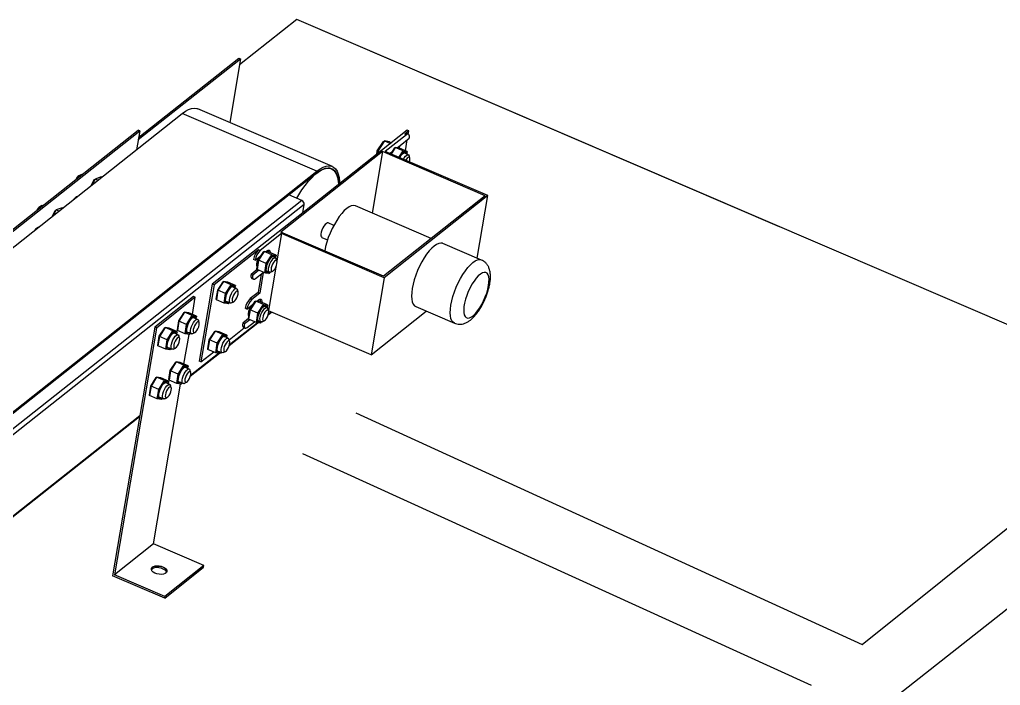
# Model space of a CAD drawing. Header units: millimetres. Extents: x 195 to 1478, y 29 to 810.
# Drawn here: x 651.6 to 1151, y 471.3 to 810.4 of the extents above; entities that cross this region are included whole.
import ezdxf

# ---------------------------------------------------------------- set-up
doc = ezdxf.new("R2010")
doc.units = ezdxf.units.MM

msp = doc.modelspace()

# ---------------------------------------------------------------- linework, layer by layer
at = {"color": 7, "linetype": 'Continuous', "lineweight": 25}
for p, q in [((792.72, 810.37), (763.59, 787.33)), ((1038.56, 704.82), (792.72, 810.37)), ((1178.12, 644.9), (792.72, 810.37)), ((712.05, 749.26), (764.11, 790.43)), ((712.25, 750.46), (763.26, 790.8)), ((764.11, 790.43), (758.6, 757.96)), ((763.26, 790.8), (764.11, 790.43)), ((810.87, 735.52), (742.34, 764.94)), ((442.53, 531.5), (734.48, 762.57)), ((803, 733.15), (734.48, 762.57)), ((464.05, 558.06), (711.95, 754.1)), ((712.81, 753.73), (711.95, 754.1)), ((464.91, 557.7), (712.81, 753.73)), ((712.81, 753.73), (711.18, 744.13)), ((848.91, 754.02), (795.79, 712.01)), ((848.64, 751.72), (837.82, 743.16)), ((846.3, 746.95), (850.05, 749.91)), ((849.77, 753.65), (847.79, 752.09)), ((848.64, 751.72), (847.79, 752.09)), ((849.65, 752.02), (848.79, 752.39)), ((849.77, 753.65), (848.91, 754.02)), ((849.5, 752.08), (849.77, 753.65)), ((833.73, 743.5), (836.9, 748.35)), ((837.41, 748.66), (833.95, 743.36)), ((836.9, 748.35), (837.41, 748.66)), ((837.41, 748.66), (840.47, 747.34)), ((839.91, 748.12), (837.41, 748.66)), ((839.91, 748.12), (840.91, 747.69)), ((840.72, 741.92), (842.71, 745.04)), ((842.92, 745.16), (840.82, 741.87)), ((842.71, 745.04), (842.92, 745.16)), ((846.86, 743.47), (842.92, 745.16)), ((845.05, 744.85), (842.92, 745.16)), ((844.1, 745.21), (843.87, 745.02)), ((844.1, 745.21), (846.3, 746.95)), ((845.03, 744.86), (845.24, 746.11)), ((848.99, 743.16), (845.05, 744.85)), ((848.06, 743.56), (848.99, 749.08)), ((836.47, 743.14), (784.62, 702.13)), ((836.47, 743.14), (831.16, 711.84)), ((833.44, 741.79), (833.73, 743.5)), ((833.95, 743.36), (833.72, 742.01)), ((833.95, 743.36), (833.73, 743.5)), ((833.95, 743.36), (834.91, 742.95)), ((888.72, 720.7), (836.47, 743.14)), ((890.07, 720.73), (837.82, 743.16)), ((841.51, 743.16), (840.24, 742.15)), ((844.76, 740.18), (846.86, 743.47)), ((847, 743.2), (845, 740.08)), ((847, 743.2), (846.86, 743.47)), ((846.86, 743.47), (848.99, 743.16)), ((849.04, 742.91), (847, 743.2)), ((849.58, 741.54), (847.22, 742.55)), ((848.88, 741.84), (849.04, 742.91)), ((848.99, 743.16), (849.04, 742.91)), ((850.34, 739.87), (849.97, 741.03)), ((810.38, 734.37), (809.08, 734.92)), ((510.91, 501.24), (802.86, 732.3)), ((511.06, 502.08), (803, 733.15)), ((682.79, 731.32), (681.7, 730.78)), ((690.05, 729.15), (688.53, 726.2)), ((689.62, 728.92), (690.05, 729.15)), ((693.12, 730.27), (690.05, 729.15)), ((691.48, 728.54), (690.05, 729.15)), ((693.47, 730.12), (693.12, 730.27)), ((688, 725.78), (689.62, 728.92)), ((680, 719.74), (679.99, 719.44)), ((680.71, 720.22), (680.77, 720.06)), ((795.26, 718.33), (788.74, 721.13)), ((888.72, 720.7), (836.87, 679.7)), ((890.07, 720.73), (837.23, 678.94)), ((884.67, 688.87), (890.07, 720.73)), ((795.26, 718.33), (547.37, 522.29)), ((796.5, 716.23), (548.6, 520.19)), ((662.96, 715.63), (661.87, 715.1)), ((673.29, 714.58), (670.23, 713.47)), ((673.65, 714.43), (673.29, 714.58)), ((795.79, 712.01), (796.5, 716.23)), ((861.2, 698.94), (822.58, 715.53)), ((668.15, 710.08), (669.79, 713.24)), ((670.23, 713.47), (668.69, 710.5)), ((669.79, 713.24), (670.23, 713.47)), ((671.66, 712.85), (670.23, 713.47)), ((795.79, 712.01), (749.75, 675.61)), ((660.88, 704.54), (660.94, 704.37)), ((811.58, 705.56), (808.68, 706.8)), ((784.98, 701.37), (774.15, 692.81)), ((784.98, 701.37), (782.64, 687.6)), ((836.87, 679.7), (784.62, 702.13)), ((837.23, 678.94), (784.98, 701.37)), ((805.53, 699.45), (808.43, 698.2)), ((886.82, 687.95), (867.12, 696.4)), ((773.3, 693.18), (750.61, 675.24)), ((771.6, 687.87), (774.72, 690.34)), ((773.17, 687.92), (775.93, 692.23)), ((776.13, 692.34), (773.26, 687.86)), ((774.15, 692.81), (773.3, 693.18)), ((775.93, 692.23), (776.13, 692.34)), ((780.07, 690.65), (776.13, 692.34)), ((778.26, 692.04), (776.13, 692.34)), ((777.08, 692.21), (777.55, 692.58)), ((777.2, 686.16), (780.07, 690.65)), ((780.21, 690.39), (777.46, 686.08)), ((782.2, 690.35), (778.26, 692.04)), ((780.21, 690.39), (780.07, 690.65)), ((780.07, 690.65), (782.2, 690.35)), ((782.26, 690.09), (780.21, 690.39)), ((781.94, 689.09), (780.43, 689.74)), ((782.09, 688.99), (782.26, 690.09)), ((782.2, 690.35), (782.26, 690.09)), ((771.6, 687.87), (770.74, 688.24)), ((772.47, 683.31), (773.17, 687.92)), ((773.26, 687.86), (772.52, 683.06)), ((773.17, 687.92), (773.26, 687.86)), ((777.2, 686.16), (773.26, 687.86)), ((776.46, 681.37), (777.2, 686.16)), ((777.46, 686.08), (776.75, 681.47)), ((777.46, 686.08), (777.2, 686.16)), ((782.09, 684.34), (778.35, 662.3)), ((782.69, 687.42), (782.33, 688.58)), ((772.52, 683.07), (769.45, 680.65)), ((770.31, 680.28), (769.45, 680.65)), ((773.37, 682.7), (770.31, 680.28)), ((771.72, 678.48), (775.69, 681.61)), ((772.52, 683.06), (772.47, 683.31)), ((776.46, 681.37), (772.52, 683.06)), ((774.63, 680.77), (773.04, 671.42)), ((775.69, 681.61), (773.9, 671.05)), ((776.75, 681.47), (776.46, 681.37)), ((778.59, 681.06), (776.46, 681.37)), ((776.75, 681.47), (778.8, 681.18)), ((777.28, 682.39), (778.78, 681.74)), ((778.59, 681.06), (778.8, 681.18)), ((778.8, 681.18), (779.13, 681.71)), ((779.42, 681.81), (780.51, 682.34)), ((749.75, 675.61), (743.1, 636.38)), ((750.61, 675.24), (743.96, 636.01)), ((750.61, 675.24), (749.75, 675.61)), ((752.48, 672.6), (755.24, 676.91)), ((755.44, 677.03), (752.57, 672.54)), ((755.24, 676.91), (755.44, 677.03)), ((759.38, 675.34), (755.44, 677.03)), ((757.57, 676.72), (755.44, 677.03)), ((756.51, 670.85), (759.38, 675.34)), ((759.52, 675.07), (756.77, 670.76)), ((761.51, 675.03), (757.57, 676.72)), ((759.52, 675.07), (759.38, 675.34)), ((759.38, 675.34), (761.51, 675.03)), ((761.57, 674.78), (759.52, 675.07)), ((762.11, 673.41), (759.74, 674.42)), ((761.4, 673.71), (761.57, 674.78)), ((761.51, 675.03), (761.57, 674.78)), ((769.86, 678.54), (770.72, 678.17)), ((837.23, 678.94), (830.57, 639.71)), ((740.23, 669.35), (720.4, 653.67)), ((741.09, 668.98), (740.23, 669.35)), ((751.78, 668), (752.48, 672.6)), ((752.57, 672.54), (751.83, 667.75)), ((752.48, 672.6), (752.57, 672.54)), ((756.51, 670.85), (752.57, 672.54)), ((755.77, 666.05), (756.51, 670.85)), ((756.77, 670.76), (756.06, 666.16)), ((756.77, 670.76), (756.51, 670.85)), ((762.86, 671.74), (762.5, 672.9)), ((773.04, 671.42), (769.07, 668.28)), ((773.9, 671.05), (769.93, 667.91)), ((773.9, 671.05), (773.04, 671.42)), ((741.09, 668.98), (721.26, 653.3)), ((739.61, 660.24), (741.09, 668.98)), ((751.83, 667.75), (751.78, 668)), ((755.77, 666.05), (751.83, 667.75)), ((756.06, 666.16), (755.77, 666.05)), ((757.91, 665.75), (755.77, 666.05)), ((756.06, 666.16), (758.11, 665.86)), ((756.59, 667.07), (758.95, 666.06)), ((757.91, 665.75), (758.11, 665.86)), ((758.11, 665.86), (758.38, 666.3)), ((759.59, 666.12), (760.68, 666.66)), ((767.37, 662.97), (770.88, 665.74)), ((768.88, 662.62), (771.63, 666.93)), ((771.84, 667.05), (768.97, 662.56)), ((769.93, 667.91), (769.07, 668.28)), ((771.63, 666.93), (771.84, 667.05)), ((775.78, 665.36), (771.84, 667.05)), ((773.97, 666.74), (771.84, 667.05)), ((772.42, 666.96), (773.32, 667.68)), ((772.91, 660.87), (775.78, 665.36)), ((775.92, 665.09), (773.16, 660.78)), ((777.91, 665.05), (773.97, 666.74)), ((775.92, 665.09), (775.78, 665.36)), ((775.78, 665.36), (777.91, 665.05)), ((777.96, 664.8), (775.92, 665.09)), ((777.65, 663.79), (776.14, 664.44)), ((777.8, 663.7), (777.96, 664.8)), ((777.91, 665.05), (777.96, 664.8)), ((853.31, 664.24), (873.01, 655.79)), ((732.65, 656.92), (735.41, 661.23)), ((735.61, 661.35), (732.74, 656.86)), ((735.41, 661.23), (735.61, 661.35)), ((739.55, 659.66), (735.61, 661.35)), ((737.74, 661.04), (735.61, 661.35)), ((736.68, 655.17), (739.55, 659.66)), ((739.69, 659.39), (736.94, 655.08)), ((741.68, 659.35), (737.74, 661.04)), ((739.69, 659.39), (739.55, 659.66)), ((739.55, 659.66), (741.68, 659.35)), ((741.74, 659.09), (739.69, 659.39)), ((741.68, 659.35), (741.74, 659.09)), ((767.37, 662.97), (766.52, 663.34)), ((768.17, 658.02), (768.88, 662.62)), ((768.97, 662.56), (768.23, 657.76)), ((768.88, 662.62), (768.97, 662.56)), ((772.91, 660.87), (768.97, 662.56)), ((772.17, 656.07), (772.91, 660.87)), ((773.16, 660.78), (772.46, 656.18)), ((773.16, 660.78), (772.91, 660.87)), ((778.4, 662.13), (778.04, 663.28)), ((778.21, 660.09), (779.93, 661.45)), ((778.34, 660.6), (779.6, 661.59)), ((830.57, 639.71), (778.41, 662.1)), ((830.57, 639.71), (858.68, 661.94)), ((731.95, 652.32), (732.65, 656.92)), ((732.74, 656.86), (732, 652.06)), ((732.65, 656.92), (732.74, 656.86)), ((736.68, 655.17), (732.74, 656.86)), ((735.94, 650.37), (736.68, 655.17)), ((736.94, 655.08), (736.23, 650.48)), ((736.94, 655.08), (736.68, 655.17)), ((742.27, 657.73), (739.91, 658.74)), ((741.57, 658.03), (741.74, 659.09)), ((743.03, 656.06), (742.67, 657.22)), ((758.37, 644.41), (772.98, 655.96)), ((758.51, 644.91), (772.55, 656.02)), ((768.19, 658.09), (765.23, 655.75)), ((766.09, 655.38), (765.23, 655.75)), ((768.79, 657.52), (766.09, 655.38)), ((767.5, 653.58), (771.18, 656.5)), ((768.23, 657.76), (768.17, 658.02)), ((772.17, 656.07), (768.23, 657.76)), ((772.46, 656.18), (772.17, 656.07)), ((774.3, 655.76), (772.17, 656.07)), ((772.46, 656.18), (774.5, 655.88)), ((772.98, 657.09), (774.49, 656.44)), ((774.3, 655.76), (774.5, 655.88)), ((774.5, 655.88), (774.84, 656.41)), ((775.13, 656.51), (776.22, 657.04)), ((721.26, 653.3), (699.94, 527.66)), ((720.4, 653.67), (712.78, 608.75)), ((721.26, 653.3), (720.4, 653.67)), ((722.74, 649.08), (725.49, 653.39)), ((725.69, 653.51), (722.82, 649.02)), ((725.49, 653.39), (725.69, 653.51)), ((729.63, 651.81), (725.69, 653.51)), ((727.82, 653.2), (725.69, 653.51)), ((726.76, 647.33), (729.63, 651.81)), ((729.77, 651.55), (727.02, 647.24)), ((731.76, 651.51), (727.82, 653.2)), ((729.77, 651.55), (729.63, 651.81)), ((729.63, 651.81), (731.76, 651.51)), ((731.82, 651.25), (729.77, 651.55)), ((732.36, 649.88), (730, 650.9)), ((731.66, 650.19), (731.82, 651.25)), ((731.76, 651.51), (731.82, 651.25)), ((732, 652.06), (731.95, 652.32)), ((735.94, 650.37), (732, 652.06)), ((733.11, 648.22), (732.75, 649.37)), ((735.31, 634.94), (737.88, 650.09)), ((736.23, 650.48), (735.94, 650.37)), ((738.07, 650.06), (735.94, 650.37)), ((736.23, 650.48), (738.28, 650.18)), ((736.76, 651.39), (739.12, 650.37)), ((738.07, 650.06), (738.28, 650.18)), ((738.28, 650.18), (738.55, 650.62)), ((739.76, 650.44), (740.85, 650.98)), ((748.19, 647.31), (750.95, 651.61)), ((751.15, 651.73), (748.28, 647.24)), ((750.95, 651.61), (751.15, 651.73)), ((755.09, 650.04), (751.15, 651.73)), ((753.28, 651.43), (751.15, 651.73)), ((752.22, 645.55), (755.09, 650.04)), ((755.23, 649.78), (752.48, 645.47)), ((757.22, 649.73), (753.28, 651.43)), ((755.23, 649.78), (755.09, 650.04)), ((755.09, 650.04), (757.22, 649.73)), ((757.28, 649.48), (755.23, 649.78)), ((757.11, 648.41), (757.28, 649.48)), ((757.22, 649.73), (757.28, 649.48)), ((758.29, 647.34), (766.04, 653.47)), ((765.63, 653.64), (766.49, 653.28)), ((722.03, 644.47), (722.74, 649.08)), ((722.09, 644.22), (722.03, 644.47)), ((722.82, 649.02), (722.09, 644.22)), ((726.03, 642.53), (722.09, 644.22)), ((722.74, 649.08), (722.82, 649.02)), ((726.76, 647.33), (722.82, 649.02)), ((726.03, 642.53), (726.76, 647.33)), ((727.02, 647.24), (726.31, 642.64)), ((727.02, 647.24), (726.76, 647.33)), ((747.49, 642.7), (748.19, 647.31)), ((748.28, 647.24), (747.54, 642.45)), ((748.19, 647.31), (748.28, 647.24)), ((752.22, 645.55), (748.28, 647.24)), ((751.48, 640.76), (752.22, 645.55)), ((752.48, 645.47), (751.77, 640.86)), ((752.48, 645.47), (752.22, 645.55)), ((757.81, 648.11), (755.45, 649.13)), ((758.57, 646.44), (758.21, 647.6)), ((726.31, 642.64), (726.03, 642.53)), ((728.16, 642.22), (726.03, 642.53)), ((726.31, 642.64), (728.36, 642.34)), ((726.84, 643.55), (729.2, 642.53)), ((728.16, 642.22), (728.36, 642.34)), ((728.36, 642.34), (728.64, 642.78)), ((729.84, 642.6), (730.93, 643.13)), ((738.54, 628.72), (753.41, 640.48)), ((738.68, 629.23), (752.98, 640.54)), ((743.96, 636.01), (750.5, 641.18)), ((747.54, 642.45), (747.49, 642.7)), ((751.48, 640.76), (747.54, 642.45)), ((751.77, 640.86), (751.48, 640.76)), ((753.61, 640.45), (751.48, 640.76)), ((751.77, 640.86), (753.82, 640.57)), ((752.3, 641.77), (754.66, 640.76)), ((753.61, 640.45), (753.82, 640.57)), ((753.82, 640.57), (754.09, 641)), ((755.3, 640.83), (756.39, 641.36)), ((728.36, 631.62), (731.11, 635.93)), ((731.32, 636.05), (728.45, 631.56)), ((731.11, 635.93), (731.32, 636.05)), ((735.26, 634.36), (731.32, 636.05)), ((733.45, 635.74), (731.32, 636.05)), ((732.39, 629.87), (735.26, 634.36)), ((737.39, 634.05), (733.45, 635.74)), ((735.4, 634.09), (735.26, 634.36)), ((735.26, 634.36), (737.39, 634.05)), ((743.96, 636.01), (743.1, 636.38)), ((727.65, 627.02), (728.36, 631.62)), ((728.45, 631.56), (727.71, 626.77)), ((728.36, 631.62), (728.45, 631.56)), ((732.39, 629.87), (728.45, 631.56)), ((731.65, 625.07), (732.39, 629.87)), ((732.64, 629.78), (731.94, 625.18)), ((732.64, 629.78), (732.39, 629.87)), ((735.4, 634.09), (732.64, 629.78)), ((737.44, 633.8), (735.4, 634.09)), ((737.98, 632.43), (735.62, 633.44)), ((737.28, 632.73), (737.44, 633.8)), ((737.39, 634.05), (737.44, 633.8)), ((738.74, 630.76), (738.37, 631.92)), ((718.45, 623.78), (721.2, 628.09)), ((721.4, 628.21), (718.53, 623.72)), ((719.77, 543.34), (733.59, 624.79)), ((721.2, 628.09), (721.4, 628.21)), ((725.34, 626.52), (721.4, 628.21)), ((723.53, 627.9), (721.4, 628.21)), ((722.47, 622.03), (725.34, 626.52)), ((725.48, 626.25), (722.73, 621.94)), ((727.47, 626.21), (723.53, 627.9)), ((725.48, 626.25), (725.34, 626.52)), ((725.34, 626.52), (727.47, 626.21)), ((727.53, 625.96), (725.48, 626.25)), ((728.07, 624.59), (725.7, 625.6)), ((727.36, 624.89), (727.53, 625.96)), ((727.47, 626.21), (727.53, 625.96)), ((727.71, 626.77), (727.65, 627.02)), ((731.65, 625.07), (727.71, 626.77)), ((731.94, 625.18), (731.65, 625.07)), ((733.78, 624.77), (731.65, 625.07)), ((731.94, 625.18), (733.98, 624.89)), ((732.46, 626.09), (734.83, 625.08)), ((733.78, 624.77), (733.98, 624.89)), ((733.98, 624.89), (734.26, 625.32)), ((735.47, 625.14), (736.56, 625.68)), ((717.74, 619.18), (718.45, 623.78)), ((718.53, 623.72), (717.8, 618.92)), ((718.45, 623.78), (718.53, 623.72)), ((722.47, 622.03), (718.53, 623.72)), ((721.74, 617.23), (722.47, 622.03)), ((722.73, 621.94), (722.02, 617.34)), ((722.73, 621.94), (722.47, 622.03)), ((728.82, 622.92), (728.46, 624.08)), ((717.8, 618.92), (717.74, 619.18)), ((721.74, 617.23), (717.8, 618.92)), ((722.02, 617.34), (721.74, 617.23)), ((723.87, 616.93), (721.74, 617.23)), ((722.02, 617.34), (724.07, 617.04)), ((722.55, 618.25), (724.91, 617.24)), ((723.87, 616.93), (724.07, 617.04)), ((724.07, 617.04), (724.35, 617.48)), ((725.55, 617.3), (726.64, 617.84)), ((1080.67, 492.2), (1238.97, 618.98)), ((609.64, 526.78), (712.7, 608.29)), ((609.78, 527.29), (712.78, 608.75)), ((712.78, 608.75), (698.94, 527.18)), ((1059.48, 435.49), (1272.75, 603.53)), ((719.77, 543.34), (699.94, 527.66)), ((745.47, 532.31), (719.77, 543.34)), ((718.76, 530.65), (718.76, 530.65)), ((725.5, 515.78), (745.33, 531.46)), ((745.47, 532.31), (725.64, 516.62)), ((745.33, 531.46), (745.47, 532.31)), ((725.5, 515.78), (698.94, 527.18)), ((725.64, 516.62), (699.94, 527.66)), ((726.65, 529.31), (726.65, 529.31)), ((725.64, 516.62), (725.5, 515.78))]:
    msp.add_line(p, q, dxfattribs=at)
for p, q in [((822.81, 610.13), (1080.72, 492.19)), ((795.69, 589.41), (1054.61, 471.47))]:
    msp.add_line(p, q)
at = {"color": 7, "linetype": 'Continuous', "lineweight": 25, "flags": 128}
for points in [[(734.48, 762.57), (736.13, 763.74), (737.7, 764.59), (739.19, 765.1), (740.57, 765.28), (741.83, 765.12), (742.34, 764.94)], [(850.05, 749.91), (850.13, 750.54), (850.12, 751.09), (850.04, 751.52), (849.88, 751.84), (849.65, 752.02), (849.36, 752.06), (849.02, 751.96), (848.64, 751.72)], [(845.17, 740), (845.33, 740.29), (845.95, 741.29), (846.61, 742.07), (847.23, 742.56), (847.79, 742.74), (848.22, 742.58), (848.49, 742.1), (848.52, 742)], [(847.04, 739.2), (847.51, 740), (848.12, 740.8), (848.72, 741.34), (849.26, 741.58), (849.69, 741.48), (849.96, 741.06), (849.97, 741.03)], [(848.17, 742.14), (847.91, 742.51), (847.45, 742.62), (847.22, 742.55)], [(850.15, 737.87), (850.35, 738.67), (850.4, 739.47), (850.28, 740.02), (849.98, 740.28), (849.54, 740.19), (849.02, 739.78), (848.49, 739.1), (848.24, 738.69)], [(792.72, 719.42), (793.75, 721.14), (795.37, 723.64), (797.02, 725.95), (798.7, 728.03), (800.37, 729.86), (802.02, 731.43), (803.63, 732.7), (805.18, 733.67), (806.65, 734.32), (808.03, 734.66), (809.3, 734.66), (810.44, 734.34), (811.44, 733.7), (812.29, 732.74), (812.98, 731.47), (813.5, 729.92), (813.84, 728.1), (813.99, 726.41)], [(802.86, 732.3), (804.46, 733.44), (805.98, 734.26), (807.42, 734.76), (808.76, 734.93), (809.98, 734.77), (811.06, 734.29), (811.99, 733.48), (812.77, 732.36), (813.38, 730.94), (813.82, 729.23), (814.07, 727.27), (814.12, 726.51)], [(803, 733.15), (804.65, 734.32), (806.23, 735.17), (807.72, 735.68), (809.1, 735.86), (810.35, 735.7), (811.47, 735.2), (812.44, 734.36), (813.24, 733.2), (813.87, 731.74), (814.32, 729.98), (814.59, 727.94), (814.65, 726.93)], [(822.58, 715.53), (822.47, 715.57), (821.55, 715.72), (820.52, 715.54), (819.38, 715.03), (818.18, 714.2), (816.92, 713.08), (815.63, 711.67), (814.34, 710.02), (813.09, 708.15), (811.88, 706.11), (810.75, 703.93), (809.73, 701.65), (808.82, 699.34), (808.05, 697.02), (807.44, 694.76), (807, 692.59), (806.99, 692.53)], [(808.68, 706.8), (808.36, 706.84), (807.83, 706.61), (807.22, 706.06), (806.61, 705.26), (806.04, 704.27), (805.57, 703.18), (805.23, 702.08), (805.06, 701.07), (805.07, 700.25), (805.26, 699.68), (805.53, 699.45)], [(867.12, 696.4), (867.01, 696.45), (866.1, 696.6), (865.06, 696.42), (863.93, 695.91), (862.72, 695.08), (861.46, 693.95), (860.17, 692.55), (858.89, 690.9), (857.63, 689.03), (856.42, 686.98), (855.3, 684.8), (854.27, 682.53), (853.36, 680.21), (852.59, 677.9), (851.98, 675.63), (851.54, 673.46), (851.27, 671.43), (851.18, 669.58), (851.28, 667.95), (851.56, 666.57), (852.02, 665.48), (852.64, 664.68), (853.31, 664.24)], [(773.37, 689.27), (773.3, 689.13), (772.82, 688.04), (772.49, 686.94), (772.32, 685.94), (772.33, 685.11), (772.52, 684.55), (772.63, 684.41)], [(778.57, 681.83), (778.56, 681.82), (778.01, 681.65), (777.58, 681.81), (777.3, 682.29), (777.21, 683.05), (777.3, 684.04), (777.56, 685.17), (777.99, 686.34), (778.54, 687.48), (779.16, 688.47), (779.82, 689.25), (780.45, 689.75), (781, 689.92), (781.43, 689.76), (781.7, 689.28), (781.73, 689.18)], [(777.55, 692.58), (778.15, 692.92), (778.65, 692.93), (779.01, 692.6), (779.2, 691.96), (779.22, 691.62)], [(778.18, 692.93), (778.34, 692.33), (778.37, 691.99)], [(781.39, 689.33), (781.12, 689.7), (780.67, 689.8), (780.43, 689.74)], [(779.42, 681.81), (779.12, 681.71), (778.69, 681.79), (778.41, 682.2), (778.3, 682.89), (778.37, 683.81), (778.62, 684.87), (779.03, 685.98), (779.55, 687.04), (780.14, 687.95), (780.76, 688.64), (781.34, 689.04), (781.83, 689.12), (782.19, 688.88), (782.33, 688.58)], [(782.03, 684.22), (782.43, 685.18), (782.68, 686.13), (782.76, 686.94), (782.65, 687.53), (782.37, 687.82), (781.95, 687.77), (781.44, 687.4), (780.9, 686.74), (780.4, 685.88), (780, 684.92), (779.75, 683.97), (779.67, 683.16), (779.78, 682.57), (780.06, 682.28), (780.48, 682.33), (780.99, 682.7), (781.53, 683.36), (782.03, 684.22)], [(873.02, 655.78), (872.34, 656.22), (871.72, 657.02), (871.26, 658.12), (870.98, 659.49), (870.89, 661.13), (870.97, 662.97), (871.24, 665), (871.68, 667.17), (872.3, 669.44), (873.06, 671.75), (873.97, 674.07), (875, 676.34), (876.13, 678.52), (877.33, 680.57), (878.59, 682.44), (879.87, 684.09), (881.16, 685.5), (882.42, 686.62), (883.63, 687.45), (884.76, 687.96), (885.8, 688.14), (886.71, 687.99), (886.83, 687.94)], [(769.45, 680.65), (769.38, 680.02), (769.39, 679.48), (769.47, 679.04), (769.63, 678.72), (769.86, 678.54)], [(770.31, 680.28), (770.24, 679.65), (770.24, 679.11), (770.33, 678.67), (770.49, 678.36), (770.72, 678.17), (771.01, 678.13), (771.35, 678.24), (771.72, 678.48)], [(777.28, 682.39), (777.37, 682.2), (777.75, 681.92), (778.23, 681.98)], [(890.4, 674.93), (890.61, 676.64), (890.64, 678.16), (890.48, 679.45), (890.14, 680.46), (889.64, 681.18), (888.97, 681.57), (888.17, 681.63), (887.25, 681.36), (886.25, 680.77), (885.18, 679.86), (884.09, 678.67), (883, 677.23), (881.95, 675.59), (880.96, 673.78), (880.07, 671.87), (879.29, 669.9), (878.65, 667.94), (878.18, 666.04), (877.87, 664.25), (877.75, 662.63), (877.81, 661.22), (878.06, 660.06), (878.49, 659.2), (879.08, 658.64), (879.81, 658.41), (880.67, 658.51), (881.64, 658.95), (882.68, 659.7), (883.76, 660.76), (884.85, 662.07), (885.93, 663.62), (886.95, 665.35), (887.9, 667.22), (888.74, 669.16), (889.45, 671.14), (890, 673.08), (890.4, 674.93)], [(757.88, 666.51), (757.87, 666.51), (757.32, 666.33), (756.89, 666.49), (756.61, 666.97), (756.52, 667.74), (756.61, 668.72), (756.88, 669.85), (757.3, 671.03), (757.85, 672.16), (758.48, 673.16), (759.13, 673.93), (759.76, 674.43), (760.31, 674.61), (760.74, 674.45), (761.01, 673.97), (761.04, 673.87)], [(760.7, 674.01), (760.43, 674.38), (759.98, 674.49), (759.74, 674.42)], [(759.59, 666.12), (759.53, 666.1), (759.04, 666.03), (758.68, 666.29), (758.49, 666.86), (758.48, 667.68), (758.65, 668.69), (758.99, 669.78), (759.46, 670.88), (760.03, 671.87), (760.64, 672.67), (761.25, 673.21), (761.78, 673.45), (762.21, 673.35), (762.49, 672.93), (762.5, 672.9)], [(762.87, 670.54), (762.93, 671.34), (762.8, 671.89), (762.5, 672.14), (762.06, 672.06), (761.55, 671.65), (761.01, 670.97), (760.52, 670.09), (760.13, 669.13), (759.9, 668.19), (759.84, 667.4), (759.97, 666.84), (760.27, 666.59), (760.7, 666.67), (761.22, 667.08), (761.76, 667.76), (762.25, 668.64), (762.63, 669.61), (762.87, 670.54)], [(756.59, 667.07), (756.68, 666.88), (757.06, 666.61), (757.54, 666.66)], [(769.43, 664.6), (769.01, 663.84), (768.53, 662.74), (768.2, 661.65), (768.02, 660.64), (768.04, 659.82), (768.23, 659.25), (768.34, 659.11)], [(774.28, 656.53), (774.27, 656.52), (773.72, 656.35), (773.28, 656.51), (773.01, 656.99), (772.91, 657.76), (773, 658.74), (773.27, 659.87), (773.7, 661.05), (774.25, 662.18), (774.87, 663.18), (775.53, 663.95), (776.15, 664.45), (776.71, 664.62), (777.14, 664.47), (777.41, 663.98), (777.44, 663.88)], [(773.32, 667.68), (773.93, 668.02), (774.43, 668.03), (774.79, 667.7), (774.98, 667.06), (774.99, 666.3)], [(773.95, 668.03), (774.12, 667.43), (774.13, 666.67)], [(777.1, 664.03), (776.83, 664.4), (776.38, 664.51), (776.14, 664.44)], [(775.13, 656.51), (775.07, 656.48), (774.58, 656.41), (774.22, 656.68), (774.03, 657.24), (774.02, 658.07), (774.19, 659.07), (774.53, 660.17), (775, 661.26), (775.57, 662.26), (776.18, 663.06), (776.79, 663.6), (777.32, 663.83), (777.75, 663.73), (778.03, 663.31), (778.04, 663.28)], [(778.41, 660.93), (778.47, 661.72), (778.34, 662.28), (778.04, 662.53), (777.6, 662.45), (777.09, 662.04), (776.55, 661.35), (776.06, 660.48), (775.67, 659.51), (775.44, 658.58), (775.38, 657.78), (775.51, 657.22), (775.81, 656.97), (776.24, 657.06), (776.76, 657.46), (777.3, 658.15), (777.79, 659.03), (778.17, 659.99), (778.41, 660.93)], [(738.05, 650.83), (738.04, 650.82), (737.49, 650.65), (737.06, 650.81), (736.78, 651.29), (736.69, 652.05), (736.78, 653.04), (737.04, 654.17), (737.47, 655.35), (738.02, 656.48), (738.64, 657.47), (739.3, 658.25), (739.93, 658.75), (740.48, 658.92), (740.91, 658.76), (741.18, 658.28), (741.21, 658.18)], [(739.76, 650.44), (739.7, 650.41), (739.21, 650.35), (738.85, 650.61), (738.66, 651.17), (738.65, 652), (738.82, 653), (739.16, 654.1), (739.63, 655.19), (740.2, 656.19), (740.81, 656.99), (741.41, 657.53), (741.95, 657.76), (742.38, 657.67), (742.66, 657.25), (742.67, 657.22)], [(740.87, 658.33), (740.6, 658.7), (740.15, 658.8), (739.91, 658.74)], [(743.04, 654.86), (743.1, 655.65), (742.97, 656.21), (742.67, 656.46), (742.23, 656.38), (741.72, 655.97), (741.18, 655.29), (740.69, 654.41), (740.3, 653.44), (740.06, 652.51), (740.01, 651.71), (740.14, 651.16), (740.44, 650.9), (740.87, 650.99), (741.39, 651.4), (741.92, 652.08), (742.42, 652.96), (742.8, 653.92), (743.04, 654.86)], [(765.23, 655.75), (765.16, 655.12), (765.16, 654.58), (765.25, 654.14), (765.41, 653.83), (765.63, 653.64)], [(766.09, 655.38), (766.01, 654.76), (766.02, 654.21), (766.1, 653.77), (766.26, 653.46), (766.49, 653.28), (766.78, 653.24), (767.12, 653.34), (767.5, 653.58)], [(772.98, 657.09), (773.08, 656.9), (773.46, 656.62), (773.94, 656.68)], [(728.14, 642.99), (728.12, 642.98), (727.57, 642.81), (727.14, 642.97), (726.87, 643.45), (726.77, 644.21), (726.86, 645.2), (727.13, 646.33), (727.55, 647.51), (728.1, 648.64), (728.73, 649.63), (729.38, 650.41), (730.01, 650.91), (730.56, 651.08), (730.99, 650.92), (731.27, 650.44), (731.29, 650.34)], [(729.84, 642.6), (729.78, 642.57), (729.29, 642.5), (728.94, 642.77), (728.74, 643.33), (728.73, 644.16), (728.9, 645.16), (729.24, 646.26), (729.71, 647.35), (730.28, 648.35), (730.9, 649.15), (731.5, 649.69), (732.04, 649.92), (732.46, 649.82), (732.74, 649.4), (732.75, 649.37)], [(730.95, 650.49), (730.68, 650.86), (730.23, 650.96), (730, 650.9)], [(736.76, 651.39), (736.85, 651.2), (737.23, 650.92), (737.71, 650.98)], [(753.59, 641.22), (753.58, 641.21), (753.03, 641.03), (752.6, 641.19), (752.32, 641.68), (752.23, 642.44), (752.32, 643.43), (752.58, 644.55), (753.01, 645.73), (753.56, 646.87), (754.18, 647.86), (754.84, 648.64), (755.47, 649.13), (756.02, 649.31), (756.45, 649.15), (756.72, 648.67), (756.75, 648.57)], [(733.12, 647.02), (733.18, 647.81), (733.05, 648.37), (732.75, 648.62), (732.32, 648.54), (731.8, 648.13), (731.26, 647.44), (730.77, 646.57), (730.39, 645.6), (730.15, 644.67), (730.09, 643.87), (730.22, 643.31), (730.52, 643.06), (730.96, 643.15), (731.47, 643.55), (732.01, 644.24), (732.5, 645.12), (732.89, 646.08), (733.12, 647.02)], [(755.3, 640.83), (755.24, 640.8), (754.75, 640.73), (754.39, 640.99), (754.2, 641.56), (754.19, 642.38), (754.36, 643.39), (754.7, 644.49), (755.17, 645.58), (755.74, 646.57), (756.35, 647.38), (756.95, 647.92), (757.49, 648.15), (757.92, 648.05), (758.2, 647.63), (758.21, 647.6)], [(756.41, 648.72), (756.14, 649.09), (755.69, 649.19), (755.45, 649.13)], [(758.58, 645.24), (758.64, 646.04), (758.51, 646.6), (758.21, 646.85), (757.77, 646.76), (757.26, 646.36), (756.72, 645.67), (756.23, 644.79), (755.84, 643.83), (755.6, 642.89), (755.55, 642.1), (755.68, 641.54), (755.98, 641.29), (756.41, 641.37), (756.93, 641.78), (757.46, 642.47), (757.96, 643.34), (758.34, 644.31), (758.58, 645.24)], [(726.84, 643.55), (726.94, 643.36), (727.31, 643.08), (727.79, 643.14)], [(752.3, 641.77), (752.39, 641.59), (752.77, 641.31), (753.25, 641.36)], [(733.76, 625.53), (733.75, 625.53), (733.2, 625.35), (732.76, 625.51), (732.49, 625.99), (732.39, 626.76), (732.48, 627.74), (732.75, 628.87), (733.18, 630.05), (733.73, 631.18), (734.35, 632.18), (735.01, 632.95), (735.63, 633.45), (736.19, 633.63), (736.62, 633.47), (736.89, 632.99), (736.92, 632.89)], [(735.47, 625.14), (735.4, 625.12), (734.92, 625.05), (734.56, 625.31), (734.37, 625.88), (734.36, 626.7), (734.53, 627.71), (734.87, 628.8), (735.34, 629.9), (735.91, 630.89), (736.52, 631.69), (737.12, 632.23), (737.66, 632.47), (738.09, 632.37), (738.36, 631.95), (738.37, 631.92)], [(736.58, 633.03), (736.31, 633.4), (735.86, 633.51), (735.62, 633.44)], [(738.75, 629.56), (738.8, 630.36), (738.68, 630.91), (738.38, 631.16), (737.94, 631.08), (737.42, 630.67), (736.89, 629.99), (736.4, 629.11), (736.01, 628.15), (735.77, 627.21), (735.72, 626.42), (735.85, 625.86), (736.15, 625.61), (736.58, 625.69), (737.1, 626.1), (737.63, 626.78), (738.12, 627.66), (738.51, 628.63), (738.75, 629.56)], [(723.85, 617.69), (723.83, 617.69), (723.28, 617.51), (722.85, 617.67), (722.57, 618.15), (722.48, 618.92), (722.57, 619.9), (722.84, 621.03), (723.26, 622.21), (723.81, 623.34), (724.44, 624.34), (725.09, 625.11), (725.72, 625.61), (726.27, 625.79), (726.7, 625.63), (726.98, 625.14), (727, 625.04)], [(725.55, 617.3), (725.49, 617.27), (725, 617.21), (724.65, 617.47), (724.45, 618.04), (724.44, 618.86), (724.61, 619.86), (724.95, 620.96), (725.42, 622.06), (725.99, 623.05), (726.6, 623.85), (727.21, 624.39), (727.75, 624.62), (728.17, 624.53), (728.45, 624.11), (728.46, 624.08)], [(726.66, 625.19), (726.39, 625.56), (725.94, 625.67), (725.71, 625.6)], [(732.46, 626.09), (732.56, 625.9), (732.94, 625.63), (733.42, 625.68)], [(728.83, 621.72), (728.89, 622.51), (728.76, 623.07), (728.46, 623.32), (728.03, 623.24), (727.51, 622.83), (726.97, 622.15), (726.48, 621.27), (726.09, 620.3), (725.86, 619.37), (725.8, 618.57), (725.93, 618.02), (726.23, 617.77), (726.66, 617.85), (727.18, 618.26), (727.72, 618.94), (728.21, 619.82), (728.6, 620.78), (728.83, 621.72)], [(722.55, 618.25), (722.65, 618.06), (723.02, 617.78), (723.5, 617.84)], [(719.28, 531.45), (720.02, 531.85), (720.99, 532.08), (722.12, 532.12), (723.3, 531.98), (724.43, 531.66), (725.4, 531.18), (726.14, 530.6), (726.57, 529.97), (726.65, 529.34), (726.39, 528.76), (725.8, 528.29), (724.93, 527.98), (723.87, 527.84), (722.7, 527.89), (721.54, 528.13), (720.47, 528.53), (719.61, 529.06), (719.02, 529.67), (718.76, 530.31), (718.85, 530.92), (719.28, 531.45)], [(726.65, 529.31), (726.65, 529.65), (726.39, 530.29), (725.8, 530.9), (724.94, 531.43), (723.88, 531.83), (722.71, 532.07), (721.54, 532.12), (720.48, 531.98), (719.61, 531.67), (719.02, 531.2), (718.76, 530.65)], [(726.49, 528.91), (726.25, 529.45), (725.66, 530.06), (724.8, 530.59), (723.73, 530.99), (722.57, 531.23), (721.4, 531.28), (720.34, 531.14), (719.47, 530.83), (718.88, 530.36), (718.78, 530.21)]]:
    msp.add_lwpolyline(points, dxfattribs=at)
at = {"color": 7, "linetype": 'Continuous', "lineweight": 25}
for centre, radius, start, end in [((848.52, 751.46), 0.969, 73.9185, 139.5739), ((683.93, 727.45), 4.01, 123.8413, 156.8708), ((683.91, 728.74), 2.76, 103.3016, 153.3718), ((681.78, 717.52), 2.85, 105.0917, 151.6282), ((664.1, 711.77), 4.01, 123.8289, 156.8832), ((664.08, 713.06), 2.76, 103.2753, 153.3982), ((794.45, 716.44), 2.06, 354.133, 66.8816), ((661.94, 701.84), 2.85, 104.5355, 152.1844), ((779.56, 686.81), 8.93, 134.509, 170.7993), ((780.41, 686.44), 8.93, 134.509, 170.7993), ((775.33, 661.91), 8.93, 134.509, 170.7993), ((776.19, 661.55), 8.93, 134.509, 170.7993)]:
    msp.add_arc(centre, radius, start, end, dxfattribs=at)
for points, knots in [([(891.04, 675.93), (891.1, 676.29), (891.27, 677.36), (891.4, 679.11), (891.33, 681.03), (891.03, 682.75), (890.53, 684.22), (889.83, 685.49), (888.93, 686.56), (887.93, 687.41), (887.17, 687.75), (886.83, 687.91)], [0, 0, 0, 0, 0.073031, 0.217729, 0.368999, 0.501416, 0.61753, 0.723519, 0.823922, 0.921551, 1, 1, 1, 1]), ([(873.03, 655.8), (873.42, 655.65), (874.25, 655.33), (875.59, 655.2), (876.96, 655.31), (878.29, 655.68), (879.6, 656.27), (880.93, 657.13), (882.3, 658.29), (883.67, 659.74), (884.98, 661.43), (886.2, 663.27), (887.31, 665.22), (888.31, 667.25), (889.2, 669.34), (889.95, 671.45), (890.55, 673.54), (890.88, 675.03), (891.02, 675.8), (891.04, 675.93)], [0, 0, 0, 0, 0.043739, 0.093003, 0.141805, 0.191993, 0.245685, 0.305335, 0.372673, 0.445469, 0.51725, 0.586776, 0.654691, 0.721692, 0.788328, 0.855049, 0.922189, 0.987358, 1, 1, 1, 1])]:
    msp.add_open_spline(points, degree=3, knots=knots, dxfattribs=at)

doc.saveas('drawing.dxf')
